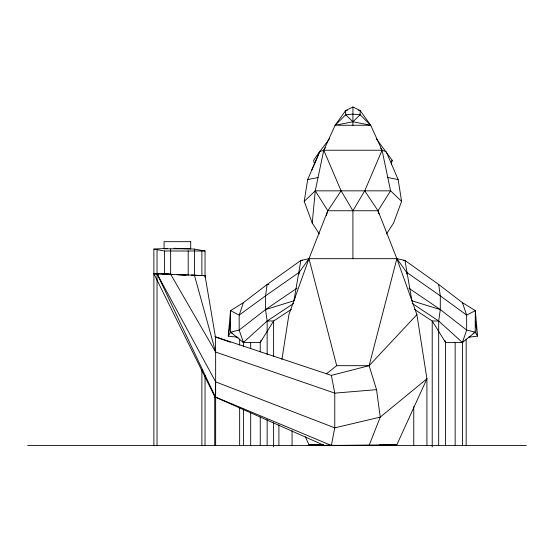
<?xml version="1.0" encoding="UTF-8"?>
<svg xmlns="http://www.w3.org/2000/svg" width="554" height="554" viewBox="0 0 554 554"><rect width="100%" height="100%" fill="white"/><g stroke="black" fill="none" stroke-linecap="round" stroke-linejoin="round"><path stroke-width="0.83" d="M468.49 337.227L477.576 336.126L475.221 332.158L475.325 310.656L462.431 302.664L438.678 284.444L404.96 260.435L396.858 258.67L308.973 258.67L300.87 260.435L267.153 284.444L243.393 302.664L230.506 310.656L228.255 336.126L238.165 337.331M462.431 445.458L462.431 342.497L466.648 330.052L466.648 315.108L440.298 295.864L406.678 272.374L396.858 258.67L369.137 365.682L376.54 389.649L380.238 417.12L369.137 445.381L324.381 445.458L214.945 396.989L153.887 273.752L157.045 273.752L215.644 381.865L215.416 396.989L331.354 445.458L396.858 444.758L426.926 378.77L416.899 314.624L396.858 258.67L378.015 210.749L364.74 190.832L382.066 150.231L370.695 125.266L360.128 110.488L352.912 107.012L345.703 110.488L335.135 125.266L323.765 150.231L315.261 190.832L312.234 223.04L319.305 233.913M438.678 445.458L438.678 320.995L440.298 309.575L440.298 295.864L438.678 284.444M295.095 297.54L293.939 300.635L300.87 260.435L302.588 260.435M230.554 321.514L228.255 336.126L230.609 332.158L230.506 310.656L239.183 315.108L239.183 330.052L243.393 342.497L243.393 346.825M281.938 359.359L288.925 314.624L308.973 258.67L327.816 210.749L341.091 190.832L323.765 150.231L325.634 147.35M312.234 223.04L304.229 201.344L307.685 179.579L319.61 151.734L329.561 138.687M331.354 445.458L334.761 427.854L334.761 393.132L331.354 375.377L215.416 336.804L205.035 275.65L191.303 275.172M391.269 164.365L392.177 160.286L376.263 138.687M326.299 215.672L327.816 210.749L315.261 190.832L304.229 201.344M243.393 302.664L239.183 315.108L265.532 295.864L299.153 272.374L308.973 258.67L336.693 365.682L326.327 373.846M261.038 340.163L260.248 342.497L260.248 352.019M345.163 112.033L345.703 110.488L347.303 110.488M314.554 164.365L313.654 160.286L319.61 151.734L323.765 150.231L382.066 150.231L386.221 151.734L398.139 179.579L401.602 201.344L393.589 223.04L386.526 233.913M317.435 157.281L319.61 151.734M311.701 170.21L317.103 158.042M352.912 258.67L352.912 210.749L364.74 190.832M391.318 161.726L392.177 160.286M379.026 214.031L378.015 210.749L390.57 190.832L382.066 150.231L380.66 148.07M463.331 341.257L462.431 342.497L445.582 342.497L432.217 320.995L414.44 309.347M331.354 375.377L369.137 365.682L416.899 314.624M335.135 125.266L345.703 114.782L352.912 114.145L360.128 114.782L370.695 125.266L335.135 125.266L352.912 121.755L370.695 125.266M293.696 303.391L267.153 320.995L243.393 342.497L230.609 332.158L239.183 330.052L265.532 309.575L297.006 288.156M408.824 288.156L440.298 309.575L466.648 330.052L475.221 332.158L462.431 342.497L438.678 320.995L412.134 303.391M291.39 309.347L273.614 320.995L260.248 342.497L243.393 342.497L242.5 341.257M473.095 333.397L475.221 332.158M267.153 354.705L267.153 320.995L265.532 309.575L294.292 300.67M307.685 179.579L318.044 177.536M376.54 389.649L334.761 393.132L215.644 352.053L170.639 274.23L170.639 249.092M153.887 445.458L153.887 249.092L167.246 248.386M358.521 110.488L360.128 110.488L360.128 114.782L352.912 121.755L345.703 114.782L345.703 110.488M315.261 190.832L390.57 190.832L401.602 201.344M327.816 210.749L378.015 210.749M153.887 249.092L164.406 250.99L205.035 250.99L205.035 277.374M403.243 260.435L404.96 260.435L411.892 300.635L411.31 299.084M268.766 284.444L267.153 284.444L265.532 295.864L265.532 309.575M267.153 320.995L273.614 320.995L273.614 356.374M438.678 320.995L432.217 320.995L432.217 446.988M336.693 365.682L369.137 365.682M214.945 396.989L215.416 396.989L157.045 273.752L170.639 274.23L162.786 274.154M305.392 436.898L308.973 444.758L323.619 444.758M379.622 444.758L396.858 444.758M27.7 445.458L526.3 445.458M308.973 444.758L324.09 445.097M325.773 445.132L336.693 445.381M191.608 275.29L201.026 275.622M174.039 248.282L194.419 249.092L205.035 250.99M157.045 273.752L161.823 273.939M162.62 273.967L205.035 275.65M158.666 273.939L153.887 273.752L158.742 273.967M162.703 274.098L172.744 274.493M177.834 274.701L187.176 275.068M191.345 275.234L201.074 275.622M171.2 274.493L164.406 274.23L164.406 250.99M177.142 274.729L185.638 275.068M387.786 177.536L398.139 179.579M411.532 300.67L440.298 309.575M214.945 336.804L230.346 342.233M215.644 381.865L334.761 427.854L380.238 417.12L426.926 378.77L426.926 445.458M230.609 332.158L232.728 333.397M341.091 190.832L352.912 210.749M462.431 302.664L466.648 315.108L475.325 310.656L477.576 336.126L475.27 321.514M444.793 340.163L445.582 342.497L445.582 445.458M215.644 445.458L215.644 352.053L194.419 275.172L194.419 249.092M215.416 336.804L215.644 352.053M466.17 339.027L466.17 445.458M455.153 342.49L455.153 445.458M413.748 406.518L413.748 445.458M406.678 272.374L406.678 274.057M352.912 107.012L352.912 125.266M299.153 272.374L299.153 274.057M292.062 430.749L292.062 445.458M278.904 424.807L278.904 445.458M273.614 422.82L273.614 446.988M267.153 419.53L267.153 445.458M260.248 416.906L260.248 445.458M250.678 342.49L250.678 348.549M250.678 412.578L250.678 445.458M243.393 409.122L243.393 445.458M239.66 339.027L239.66 345.087M239.66 407.384L239.66 445.458M214.717 396.477L214.717 445.458M205.035 375.64L205.035 445.458M201.885 250.99L201.885 275.65M201.885 369.608L201.885 445.458M188.187 250.99L188.187 275.172M157.045 249.092L157.045 445.458M190.714 241.676L164.081 241.676L164.081 248.781L190.714 248.781L190.714 241.676"/></g></svg>
